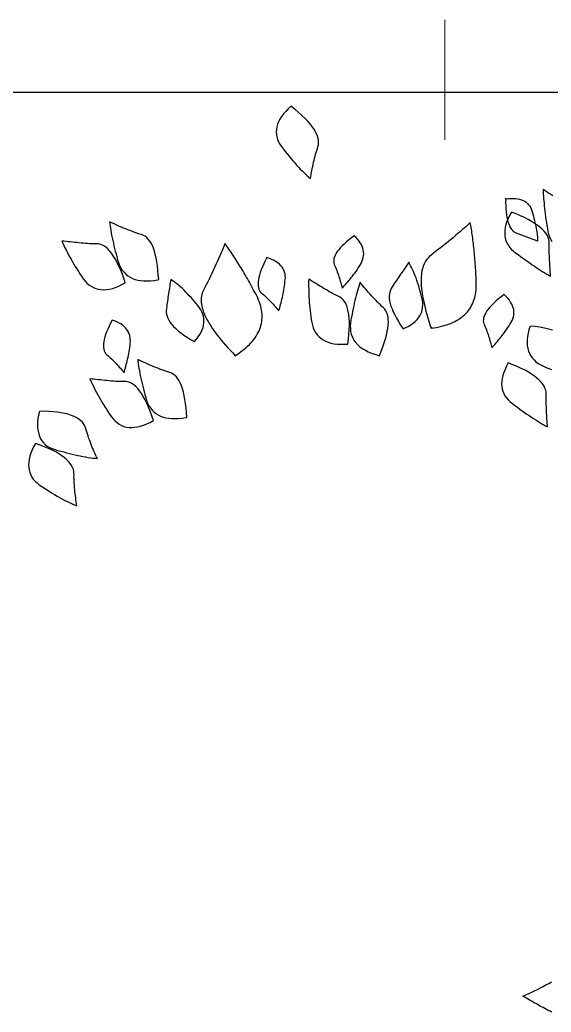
# Model space of a CAD drawing. Header units: metres. Extents: x -4.2 to 85, y -21.1 to 42.
# Drawn here: x 25.951 to 26.393, y 21.023 to 21.85 of the extents above; entities that cross this region are included whole.
import ezdxf

# ---------------------------------------------------------------- set-up
doc = ezdxf.new("R2010")
doc.units = ezdxf.units.M
doc.header["$MEASUREMENT"] = 0
doc.layers.add('Level 19-1', color=7, linetype='Continuous', lineweight=0)
doc.layers.add('XREF ÁREAS COMUNS LILAC$0$PAGINAÇÃO', color=125, linetype='Continuous')
doc.layers.add('XREF ÁREAS COMUNS LILAC$0$VEGET', color=8, linetype='Continuous')

# ---------------------------------------------------------------- blocks, each defined once
blk = doc.blocks.new('pilotis_as built')
at = {"layer": 'Level 19-1', "color": 7, "linetype": 'Continuous', "lineweight": 30}
blk.add_line((1.11572, -4.93559), (-5.95953, -4.93559), dxfattribs=at)
blk = doc.blocks.new('XREF ÁREAS COMUNS LILAC$0$ARV')
at = {"layer": 'XREF ÁREAS COMUNS LILAC$0$VEGET'}
for points in [[(-3.70645, 2.07127), (-3.70645, 2.07127), (-3.70645, 2.07127), (-3.70844, 2.0727), (-3.71035, 2.07397), (-3.71224, 2.07508), (-3.71411, 2.07599), (-3.71596, 2.0767), (-3.71779, 2.07724), (-3.71955, 2.07758), (-3.72129, 2.07776), (-3.72296, 2.07773), (-3.7246, 2.07754), (-3.72623, 2.07715), (-3.72773, 2.07659), (-3.72921, 2.07587), (-3.73068, 2.0749), (-3.73201, 2.0738), (-3.73333, 2.0725), (-3.73333, 2.0725), (-3.73473, 2.07102), (-3.73609, 2.06952), (-3.73739, 2.06802), (-3.73864, 2.06655), (-3.73989, 2.06504), (-3.74109, 2.06357), (-3.74227, 2.06215), (-3.74336, 2.06072), (-3.74445, 2.05928), (-3.74548, 2.05793), (-3.74641, 2.05652), (-3.74733, 2.05521), (-3.7482, 2.05389), (-3.74901, 2.05265), (-3.74971, 2.05141), (-3.75041, 2.05021), (-3.75041, 2.05021), (-3.7491, 2.05025), (-3.74778, 2.05029), (-3.74641, 2.05032), (-3.74505, 2.0503), (-3.74369, 2.05033), (-3.74234, 2.05026), (-3.74098, 2.05024), (-3.73963, 2.05017), (-3.73828, 2.05011), (-3.73693, 2.05004), (-3.73563, 2.04993), (-3.73429, 2.04981), (-3.733, 2.04966), (-3.73176, 2.04955), (-3.73053, 2.04936), (-3.72929, 2.04921), (-3.72929, 2.04921), (-3.72794, 2.04914), (-3.72662, 2.04923), (-3.72526, 2.04951), (-3.72386, 2.05004), (-3.72244, 2.05072), (-3.72104, 2.0516), (-3.7196, 2.05273), (-3.71818, 2.05401), (-3.71673, 2.05549), (-3.71525, 2.05712), (-3.71379, 2.059), (-3.71234, 2.06108), (-3.71087, 2.06331), (-3.70936, 2.06579), (-3.70792, 2.06843), (-3.70645, 2.07127)], [(-3.68616, 2.06581), (-3.68616, 2.06581), (-3.68616, 2.06581), (-3.68849, 2.06669), (-3.6907, 2.06736), (-3.69288, 2.06791), (-3.69494, 2.06825), (-3.69692, 2.06847), (-3.69879, 2.06847), (-3.70058, 2.0683), (-3.70224, 2.06802), (-3.70388, 2.06753), (-3.70535, 2.06686), (-3.70675, 2.06602), (-3.70802, 2.06502), (-3.70922, 2.06385), (-3.71029, 2.06251), (-3.71124, 2.061), (-3.71212, 2.05933), (-3.71212, 2.05933), (-3.71293, 2.05745), (-3.71368, 2.0556), (-3.71448, 2.05381), (-3.71522, 2.05202), (-3.71591, 2.05026), (-3.71665, 2.04852), (-3.71733, 2.04681), (-3.71795, 2.04515), (-3.71857, 2.04353), (-3.71913, 2.04191), (-3.71969, 2.04034), (-3.7202, 2.03875), (-3.72065, 2.03721), (-3.72104, 2.03571), (-3.72143, 2.03426), (-3.72177, 2.03281), (-3.72177, 2.03281), (-3.72054, 2.03321), (-3.71927, 2.03361), (-3.71805, 2.03397), (-3.71672, 2.03436), (-3.71546, 2.03471), (-3.71419, 2.03506), (-3.71288, 2.03535), (-3.71157, 2.03569), (-3.71026, 2.03598), (-3.70896, 2.03623), (-3.7076, 2.03651), (-3.7063, 2.03675), (-3.70495, 2.03699), (-3.70365, 2.03723), (-3.70231, 2.03742), (-3.70097, 2.0376), (-3.70097, 2.0376), (-3.69966, 2.0379), (-3.69837, 2.03839), (-3.6971, 2.03909), (-3.69595, 2.03997), (-3.69476, 2.04108), (-3.69369, 2.04237), (-3.69263, 2.04392), (-3.69166, 2.04557), (-3.69069, 2.04749), (-3.68985, 2.04957), (-3.68903, 2.05181), (-3.68833, 2.05426), (-3.68766, 2.05688), (-3.6871, 2.05966), (-3.68657, 2.06265), (-3.68616, 2.06581)], [(-3.61121, 1.9989), (-3.61121, 1.9989), (-3.60804, 1.99949), (-3.60501, 2.00011), (-3.60218, 2.00081), (-3.59953, 2.00159), (-3.59709, 2.00236), (-3.59483, 2.0032), (-3.59281, 2.00414), (-3.59094, 2.00509), (-3.58927, 2.00608), (-3.58779, 2.0071), (-3.58656, 2.00821), (-3.58552, 2.00931), (-3.58468, 2.01048), (-3.58408, 2.01169), (-3.58366, 2.01299), (-3.58351, 2.01428), (-3.58351, 2.01428), (-3.58329, 2.0156), (-3.58308, 2.01693), (-3.58285, 2.0183), (-3.58259, 2.01962), (-3.58232, 2.02099), (-3.58199, 2.02235), (-3.58167, 2.02371), (-3.58134, 2.02512), (-3.58102, 2.02648), (-3.58065, 2.02783), (-3.58033, 2.02919), (-3.57996, 2.03054), (-3.57964, 2.0319), (-3.57933, 2.03321), (-3.579, 2.03457), (-3.57869, 2.03588), (-3.57869, 2.03588), (-3.58017, 2.03547), (-3.58166, 2.035), (-3.5832, 2.0345), (-3.58475, 2.03399), (-3.58635, 2.03345), (-3.58795, 2.0329), (-3.58956, 2.0323), (-3.59123, 2.03166), (-3.5929, 2.03098), (-3.59457, 2.03029), (-3.59625, 2.0296), (-3.59794, 2.02882), (-3.59968, 2.02804), (-3.60137, 2.02726), (-3.60312, 2.02643), (-3.60482, 2.02555), (-3.60482, 2.02555), (-3.60649, 2.02461), (-3.60797, 2.02359), (-3.60926, 2.02244), (-3.61043, 2.02116), (-3.61145, 2.01981), (-3.61229, 2.01839), (-3.61295, 2.01683), (-3.61342, 2.01514), (-3.61375, 2.01343), (-3.6139, 2.01159), (-3.6139, 2.00967), (-3.61372, 2.00768), (-3.61335, 2.0056), (-3.6128, 2.00344), (-3.6121, 2.00121), (-3.61121, 1.9989)], [(-3.70239, 1.99336), (-3.70239, 1.99336), (-3.69922, 1.99395), (-3.6962, 1.99457), (-3.69336, 1.99527), (-3.69071, 1.99605), (-3.68827, 1.99682), (-3.68601, 1.99766), (-3.684, 1.99859), (-3.68213, 1.99955), (-3.68045, 2.00054), (-3.67898, 2.00156), (-3.67774, 2.00267), (-3.6767, 2.00377), (-3.67586, 2.00494), (-3.67526, 2.00615), (-3.67484, 2.00745), (-3.67469, 2.00873), (-3.67469, 2.00873), (-3.67447, 2.01006), (-3.67426, 2.01139), (-3.67403, 2.01276), (-3.67377, 2.01408), (-3.6735, 2.01545), (-3.67318, 2.01681), (-3.67285, 2.01817), (-3.67252, 2.01958), (-3.6722, 2.02094), (-3.67183, 2.02229), (-3.67151, 2.02365), (-3.67114, 2.025), (-3.67082, 2.02636), (-3.67051, 2.02767), (-3.67019, 2.02903), (-3.66987, 2.03034), (-3.66987, 2.03034), (-3.67135, 2.02993), (-3.67284, 2.02946), (-3.67438, 2.02896), (-3.67593, 2.02845), (-3.67753, 2.0279), (-3.67913, 2.02736), (-3.68074, 2.02676), (-3.68241, 2.02612), (-3.68408, 2.02544), (-3.68576, 2.02475), (-3.68743, 2.02406), (-3.68912, 2.02328), (-3.69086, 2.0225), (-3.69255, 2.02172), (-3.6943, 2.02089), (-3.69601, 2.02001), (-3.69601, 2.02001), (-3.69767, 2.01907), (-3.69915, 2.01804), (-3.70044, 2.01689), (-3.70161, 2.01562), (-3.70263, 2.01427), (-3.70347, 2.01285), (-3.70413, 2.01129), (-3.7046, 2.0096), (-3.70493, 2.00789), (-3.70508, 2.00605), (-3.70508, 2.00413), (-3.7049, 2.00213), (-3.70453, 2.00006), (-3.70398, 1.9979), (-3.70328, 1.99567), (-3.70239, 1.99336)], [(-3.63413, 2.01068), (-3.63413, 2.01068), (-3.63598, 2.01204), (-3.63774, 2.01328), (-3.63948, 2.01437), (-3.64114, 2.01535), (-3.64271, 2.01621), (-3.64426, 2.01696), (-3.64572, 2.01755), (-3.6471, 2.01808), (-3.64846, 2.0184), (-3.64973, 2.01866), (-3.65092, 2.01875), (-3.65203, 2.01878), (-3.65306, 2.01864), (-3.65402, 2.01834), (-3.65488, 2.01798), (-3.65567, 2.01745), (-3.65567, 2.01745), (-3.65644, 2.01677), (-3.65725, 2.01609), (-3.65807, 2.01542), (-3.65893, 2.01475), (-3.65975, 2.01408), (-3.66061, 2.01341), (-3.66147, 2.01279), (-3.66238, 2.01218), (-3.66323, 2.01157), (-3.66409, 2.01095), (-3.66494, 2.01038), (-3.66579, 2.00981), (-3.66663, 2.00929), (-3.66742, 2.00877), (-3.6682, 2.00829), (-3.66898, 2.00786), (-3.66898, 2.00786), (-3.66804, 2.00745), (-3.66705, 2.00699), (-3.66601, 2.00657), (-3.66498, 2.0061), (-3.66389, 2.00567), (-3.6628, 2.00519), (-3.66166, 2.00476), (-3.66053, 2.00432), (-3.65939, 2.00388), (-3.6582, 2.00344), (-3.65701, 2.00299), (-3.65576, 2.00259), (-3.65451, 2.00223), (-3.65321, 2.00187), (-3.65195, 2.00152), (-3.65064, 2.0012), (-3.65064, 2.0012), (-3.64937, 2.00095), (-3.64809, 2.00079), (-3.64683, 2.00079), (-3.64566, 2.00085), (-3.64446, 2.00106), (-3.64331, 2.00133), (-3.64223, 2.00176), (-3.64114, 2.00229), (-3.64013, 2.00293), (-3.6391, 2.00367), (-3.63815, 2.00452), (-3.63728, 2.00554), (-3.63639, 2.00666), (-3.63559, 2.00789), (-3.63482, 2.00923), (-3.63413, 2.01068)], [(-3.61222, 1.97713), (-3.61222, 1.97713), (-3.60908, 1.97692), (-3.60608, 1.97674), (-3.60327, 1.97668), (-3.60059, 1.9767), (-3.5981, 1.9768), (-3.59575, 1.97703), (-3.59358, 1.97733), (-3.59156, 1.97766), (-3.58977, 1.97812), (-3.58806, 1.97871), (-3.58659, 1.97937), (-3.58526, 1.98012), (-3.58412, 1.98094), (-3.58316, 1.98189), (-3.58238, 1.98293), (-3.58175, 1.98404), (-3.58175, 1.98404), (-3.58121, 1.98521), (-3.58061, 1.98642), (-3.58001, 1.98764), (-3.57936, 1.98884), (-3.57871, 1.99005), (-3.57805, 1.9913), (-3.57735, 1.9925), (-3.57665, 1.99375), (-3.57589, 1.99499), (-3.57519, 1.99619), (-3.57444, 1.99742), (-3.57364, 1.99861), (-3.57288, 1.99985), (-3.57209, 2.00103), (-3.57134, 2.00222), (-3.57054, 2.0034), (-3.57054, 2.0034), (-3.57189, 2.00347), (-3.5733, 2.00349), (-3.57477, 2.00348), (-3.57629, 2.00342), (-3.57786, 2.00337), (-3.57948, 2.00334), (-3.58117, 2.0032), (-3.58284, 2.00312), (-3.58458, 2.00295), (-3.58638, 2.00279), (-3.58817, 2.00263), (-3.59002, 2.00242), (-3.59186, 2.00222), (-3.59377, 2.00197), (-3.59568, 2.00172), (-3.59764, 2.00144), (-3.59764, 2.00144), (-3.59953, 2.00099), (-3.60129, 2.00037), (-3.60287, 1.99966), (-3.60438, 1.99875), (-3.60575, 1.99776), (-3.607, 1.9966), (-3.60806, 1.99531), (-3.60905, 1.99391), (-3.60991, 1.99233), (-3.61064, 1.99064), (-3.61118, 1.98881), (-3.61165, 1.98687), (-3.61199, 1.98475), (-3.6122, 1.98257), (-3.61228, 1.98021), (-3.61222, 1.97773), (-3.61222, 1.97713)], [(-3.7034, 1.97158), (-3.7034, 1.97158), (-3.70026, 1.97138), (-3.69726, 1.97119), (-3.69445, 1.97114), (-3.69177, 1.97116), (-3.68928, 1.97126), (-3.68693, 1.97148), (-3.68476, 1.97179), (-3.68274, 1.97212), (-3.68095, 1.97258), (-3.67924, 1.97316), (-3.67777, 1.97383), (-3.67644, 1.97458), (-3.6753, 1.9754), (-3.67434, 1.97635), (-3.67357, 1.97739), (-3.67293, 1.97849), (-3.67293, 1.97849), (-3.67239, 1.97967), (-3.67179, 1.98088), (-3.67119, 1.98209), (-3.67054, 1.9833), (-3.66989, 1.98451), (-3.66923, 1.98576), (-3.66853, 1.98696), (-3.66783, 1.98821), (-3.66707, 1.98945), (-3.66637, 1.99064), (-3.66562, 1.99188), (-3.66482, 1.99306), (-3.66407, 1.9943), (-3.66327, 1.99549), (-3.66252, 1.99668), (-3.66172, 1.99786), (-3.66172, 1.99786), (-3.66308, 1.99793), (-3.66448, 1.99795), (-3.66595, 1.99794), (-3.66747, 1.99788), (-3.66904, 1.99783), (-3.67066, 1.99779), (-3.67235, 1.99766), (-3.67402, 1.99758), (-3.67577, 1.99741), (-3.67756, 1.99725), (-3.67935, 1.99708), (-3.6812, 1.99688), (-3.68305, 1.99667), (-3.68495, 1.99643), (-3.68686, 1.99618), (-3.68882, 1.9959), (-3.68882, 1.9959), (-3.69071, 1.99545), (-3.69247, 1.99482), (-3.69405, 1.99412), (-3.69556, 1.99321), (-3.69693, 1.99222), (-3.69818, 1.99106), (-3.69924, 1.98977), (-3.70023, 1.98837), (-3.70109, 1.98679), (-3.70182, 1.98509), (-3.70237, 1.98327), (-3.70283, 1.98132), (-3.70317, 1.97921), (-3.70338, 1.97703), (-3.70346, 1.97467), (-3.7034, 1.97219), (-3.7034, 1.97158)], [(-3.65536, 1.95983), (-3.65536, 1.95983), (-3.65536, 1.95983), (-3.65399, 1.9583), (-3.65261, 1.95686), (-3.65124, 1.95568), (-3.64985, 1.9546), (-3.64843, 1.95371), (-3.64704, 1.95298), (-3.64562, 1.9524), (-3.64418, 1.95196), (-3.64275, 1.95173), (-3.64131, 1.9516), (-3.63989, 1.95167), (-3.63839, 1.95188), (-3.63692, 1.95225), (-3.63547, 1.95277), (-3.634, 1.95344), (-3.63251, 1.95426), (-3.63251, 1.95426), (-3.63105, 1.95518), (-3.62959, 1.95605), (-3.62813, 1.95698), (-3.62671, 1.95796), (-3.62535, 1.9589), (-3.62399, 1.95984), (-3.62272, 1.96079), (-3.62141, 1.96174), (-3.6202, 1.9627), (-3.61903, 1.96367), (-3.61791, 1.96465), (-3.6168, 1.96558), (-3.61579, 1.96657), (-3.61488, 1.96749), (-3.61397, 1.96845), (-3.61316, 1.96938), (-3.61316, 1.96938), (-3.61422, 1.9697), (-3.61533, 1.96998), (-3.61644, 1.97031), (-3.61755, 1.97064), (-3.6187, 1.97098), (-3.6198, 1.97136), (-3.62096, 1.9717), (-3.62211, 1.97204), (-3.62326, 1.97243), (-3.62446, 1.97277), (-3.62562, 1.97311), (-3.62682, 1.97346), (-3.62798, 1.9738), (-3.62919, 1.97409), (-3.63035, 1.97443), (-3.63156, 1.97473), (-3.63156, 1.97473), (-3.63276, 1.97508), (-3.634, 1.97523), (-3.63526, 1.97523), (-3.63659, 1.97509), (-3.63796, 1.97476), (-3.63935, 1.97428), (-3.64077, 1.9736), (-3.64226, 1.97278), (-3.64374, 1.97176), (-3.6453, 1.97055), (-3.64688, 1.96919), (-3.64848, 1.96769), (-3.65017, 1.966), (-3.65184, 1.9641), (-3.65358, 1.96206), (-3.65536, 1.95983)], [(-3.6675, 1.93472), (-3.66814, 1.93477), (-3.66814, 1.93477), (-3.66735, 1.93313), (-3.66659, 1.93159), (-3.66572, 1.93009), (-3.6649, 1.92865), (-3.66406, 1.9273), (-3.66316, 1.92599), (-3.66226, 1.92474), (-3.66133, 1.92358), (-3.6604, 1.92247), (-3.65941, 1.92145), (-3.65841, 1.92048), (-3.6574, 1.91956), (-3.65637, 1.91874), (-3.65534, 1.91797), (-3.65429, 1.91724), (-3.65319, 1.91661), (-3.65207, 1.91603), (-3.65094, 1.91554), (-3.6498, 1.9151), (-3.6486, 1.91471), (-3.64745, 1.91437), (-3.64623, 1.91412), (-3.64499, 1.91397), (-3.64375, 1.91382), (-3.64245, 1.91376), (-3.64119, 1.91376), (-3.63987, 1.91385), (-3.63854, 1.91393), (-3.63719, 1.91417), (-3.63584, 1.9144), (-3.63448, 1.91474), (-3.63305, 1.91511), (-3.63305, 1.91511), (-3.63167, 1.91559), (-3.63028, 1.91607), (-3.62889, 1.91656), (-3.62755, 1.91704), (-3.62616, 1.91752), (-3.62482, 1.91801), (-3.62352, 1.91856), (-3.62218, 1.91905), (-3.62089, 1.91954), (-3.6196, 1.92004), (-3.61831, 1.92054), (-3.61706, 1.92109), (-3.61582, 1.9216), (-3.61457, 1.9221), (-3.61333, 1.92261), (-3.61214, 1.92312), (-3.61095, 1.92363), (-3.6098, 1.92415), (-3.60861, 1.92466), (-3.60747, 1.92519), (-3.60637, 1.92571), (-3.60523, 1.92623), (-3.60414, 1.92671), (-3.6031, 1.92725), (-3.602, 1.92778), (-3.60097, 1.92827), (-3.59993, 1.92875), (-3.59893, 1.9293), (-3.59795, 1.92979), (-3.59696, 1.93029), (-3.59602, 1.93079), (-3.59508, 1.9313), (-3.59508, 1.9313), (-3.59693, 1.93235), (-3.59877, 1.93341), (-3.60061, 1.93451), (-3.60245, 1.93562), (-3.60424, 1.93671), (-3.60603, 1.93781), (-3.60781, 1.93896), (-3.60959, 1.9401), (-3.61132, 1.94124), (-3.61305, 1.94238), (-3.61478, 1.94352), (-3.61646, 1.9447), (-3.61814, 1.94583), (-3.61982, 1.94701), (-3.6215, 1.94814), (-3.62312, 1.94931), (-3.62312, 1.94931), (-3.62394, 1.94984), (-3.62482, 1.95034), (-3.62572, 1.95074), (-3.62667, 1.95109), (-3.62767, 1.95141), (-3.62865, 1.95161), (-3.62974, 1.95174), (-3.63083, 1.95187), (-3.63193, 1.95189), (-3.6331, 1.95183), (-3.63433, 1.95173), (-3.63556, 1.95158), (-3.63686, 1.95133), (-3.63817, 1.95104), (-3.6395, 1.95065), (-3.64088, 1.95022), (-3.64232, 1.94975), (-3.64377, 1.94917), (-3.64528, 1.94856), (-3.6468, 1.9479), (-3.64839, 1.94715), (-3.65003, 1.94636), (-3.65163, 1.94546), (-3.65335, 1.94453), (-3.65507, 1.94354), (-3.65681, 1.94246), (-3.65861, 1.94134), (-3.66047, 1.94013), (-3.66233, 1.93892), (-3.66421, 1.93756), (-3.66614, 1.93621), (-3.66814, 1.93477), (-3.6675, 1.93472)], [(-3.60788, 1.90553), (-3.60788, 1.90553), (-3.60983, 1.90691), (-3.6117, 1.90812), (-3.61348, 1.90927), (-3.61523, 1.91026), (-3.61686, 1.91113), (-3.61846, 1.91184), (-3.61997, 1.91249), (-3.6214, 1.91297), (-3.62276, 1.91329), (-3.62403, 1.91355), (-3.62522, 1.91369), (-3.62638, 1.91368), (-3.62741, 1.91354), (-3.62837, 1.91324), (-3.62923, 1.91288), (-3.63002, 1.91235), (-3.63002, 1.91235), (-3.63079, 1.91167), (-3.6316, 1.91099), (-3.63242, 1.91032), (-3.63324, 1.90965), (-3.6341, 1.90898), (-3.63496, 1.90831), (-3.63582, 1.90769), (-3.63668, 1.90708), (-3.63753, 1.90646), (-3.63844, 1.90585), (-3.63929, 1.90528), (-3.64014, 1.90471), (-3.64098, 1.90419), (-3.64177, 1.90367), (-3.64255, 1.90319), (-3.64333, 1.90276), (-3.64333, 1.90276), (-3.64239, 1.90235), (-3.6414, 1.90189), (-3.64036, 1.90147), (-3.63933, 1.901), (-3.63824, 1.90052), (-3.63715, 1.90009), (-3.63601, 1.89966), (-3.63488, 1.89917), (-3.63374, 1.89873), (-3.63255, 1.89834), (-3.63136, 1.89789), (-3.63011, 1.89749), (-3.62886, 1.89714), (-3.62756, 1.89677), (-3.6263, 1.89642), (-3.62499, 1.89611), (-3.62499, 1.89611), (-3.62369, 1.89574), (-3.62242, 1.89549), (-3.62118, 1.89539), (-3.61996, 1.89539), (-3.61879, 1.8955), (-3.61763, 1.89577), (-3.61651, 1.89614), (-3.61542, 1.89667), (-3.61436, 1.89731), (-3.61332, 1.8981), (-3.61232, 1.89899), (-3.61139, 1.90005), (-3.61045, 1.90121), (-3.60953, 1.90252), (-3.60869, 1.90395), (-3.60788, 1.90553)], [(-3.6709, 1.86134), (-3.6709, 1.86134), (-3.66778, 1.86051), (-3.66478, 1.85976), (-3.66192, 1.85916), (-3.6592, 1.85872), (-3.65666, 1.85836), (-3.65427, 1.85814), (-3.65204, 1.85811), (-3.64994, 1.85817), (-3.64801, 1.85834), (-3.64623, 1.85862), (-3.64464, 1.85909), (-3.64323, 1.85963), (-3.64196, 1.86032), (-3.6409, 1.86115), (-3.63996, 1.86214), (-3.63927, 1.86323), (-3.63927, 1.86323), (-3.6385, 1.86434), (-3.63773, 1.86544), (-3.63694, 1.86659), (-3.63613, 1.86766), (-3.63529, 1.86878), (-3.63441, 1.86986), (-3.63354, 1.87095), (-3.63263, 1.87208), (-3.63175, 1.87317), (-3.63083, 1.87423), (-3.62996, 1.87531), (-3.62904, 1.87637), (-3.62816, 1.87746), (-3.62731, 1.87851), (-3.62643, 1.87959), (-3.62559, 1.88064), (-3.62559, 1.88064), (-3.6271, 1.88091), (-3.62864, 1.88113), (-3.63025, 1.88134), (-3.63186, 1.88155), (-3.63354, 1.88175), (-3.63523, 1.88195), (-3.63693, 1.88211), (-3.63871, 1.88225), (-3.64052, 1.88236), (-3.64233, 1.88246), (-3.64413, 1.88257), (-3.646, 1.88259), (-3.6479, 1.88264), (-3.64977, 1.88266), (-3.6517, 1.88267), (-3.65362, 1.88261), (-3.65362, 1.88261), (-3.65553, 1.88249), (-3.6573, 1.8822), (-3.65897, 1.88172), (-3.66057, 1.88108), (-3.66207, 1.88031), (-3.66345, 1.87938), (-3.66471, 1.87826), (-3.66587, 1.87694), (-3.6669, 1.87554), (-3.66783, 1.87395), (-3.66867, 1.87222), (-3.66937, 1.87034), (-3.66993, 1.86831), (-3.67036, 1.86612), (-3.6707, 1.86381), (-3.6709, 1.86134)], [(-3.51268, 1.87642), (-3.51268, 1.87642), (-3.51268, 1.87642), (-3.51412, 1.87841), (-3.51553, 1.88021), (-3.51697, 1.88187), (-3.51846, 1.88332), (-3.51999, 1.88457), (-3.52155, 1.88567), (-3.52312, 1.88654), (-3.52471, 1.88726), (-3.5263, 1.88776), (-3.52792, 1.8881), (-3.52959, 1.88824), (-3.53119, 1.88819), (-3.53282, 1.88797), (-3.53452, 1.88751), (-3.53614, 1.8869), (-3.5378, 1.88608), (-3.5378, 1.88608), (-3.5396, 1.88511), (-3.54135, 1.88412), (-3.54306, 1.88311), (-3.54471, 1.88211), (-3.54637, 1.88107), (-3.54797, 1.88006), (-3.54955, 1.87908), (-3.55104, 1.87807), (-3.55253, 1.87705), (-3.55393, 1.87609), (-3.55526, 1.87505), (-3.55655, 1.87409), (-3.55779, 1.87311), (-3.55894, 1.8722), (-3.56, 1.87124), (-3.56105, 1.87032), (-3.56105, 1.87032), (-3.55978, 1.86994), (-3.55852, 1.86957), (-3.55722, 1.86916), (-3.55593, 1.86872), (-3.55463, 1.86831), (-3.55337, 1.86782), (-3.55208, 1.86738), (-3.55082, 1.86688), (-3.54956, 1.86639), (-3.5483, 1.8659), (-3.54711, 1.86539), (-3.54587, 1.86486), (-3.5447, 1.8643), (-3.54355, 1.86381), (-3.54245, 1.86323), (-3.54133, 1.8627), (-3.54133, 1.8627), (-3.54007, 1.86221), (-3.53878, 1.86187), (-3.5374, 1.86172), (-3.53591, 1.86178), (-3.53435, 1.86197), (-3.53274, 1.86236), (-3.53101, 1.86298), (-3.52926, 1.86375), (-3.52742, 1.86469), (-3.52551, 1.86577), (-3.52352, 1.86709), (-3.52149, 1.86861), (-3.51939, 1.87027), (-3.51717, 1.87214), (-3.51497, 1.87419), (-3.51268, 1.87642)], [(-3.68122, 1.84214), (-3.68122, 1.84214), (-3.67847, 1.8406), (-3.67585, 1.83914), (-3.67333, 1.83787), (-3.67091, 1.83674), (-3.66863, 1.83575), (-3.6664, 1.83493), (-3.66432, 1.83427), (-3.66236, 1.8337), (-3.66054, 1.83334), (-3.65875, 1.83313), (-3.65713, 1.8331), (-3.65561, 1.83319), (-3.65423, 1.83344), (-3.65295, 1.83388), (-3.6518, 1.83448), (-3.65075, 1.83521), (-3.65075, 1.83521), (-3.64976, 1.83603), (-3.64869, 1.83687), (-3.64763, 1.8377), (-3.64652, 1.83851), (-3.64541, 1.83931), (-3.64428, 1.84016), (-3.64313, 1.84094), (-3.64195, 1.84176), (-3.64074, 1.84255), (-3.63959, 1.84333), (-3.63837, 1.84412), (-3.63714, 1.84484), (-3.63593, 1.84563), (-3.6347, 1.84635), (-3.63351, 1.8471), (-3.63228, 1.84782), (-3.63228, 1.84782), (-3.63347, 1.84847), (-3.63473, 1.8491), (-3.63605, 1.84972), (-3.63745, 1.85033), (-3.63889, 1.85096), (-3.64036, 1.85163), (-3.64194, 1.85224), (-3.64349, 1.85289), (-3.64513, 1.85349), (-3.64682, 1.85412), (-3.64851, 1.85474), (-3.65026, 1.85536), (-3.65202, 1.85597), (-3.65384, 1.85657), (-3.65567, 1.85718), (-3.65756, 1.85777), (-3.65756, 1.85777), (-3.65946, 1.85818), (-3.66132, 1.85838), (-3.66304, 1.85843), (-3.6648, 1.85825), (-3.66646, 1.85796), (-3.66809, 1.85745), (-3.66961, 1.85675), (-3.6711, 1.85591), (-3.67256, 1.85486), (-3.67395, 1.85364), (-3.67523, 1.85223), (-3.67649, 1.85068), (-3.67772, 1.84892), (-3.67884, 1.84704), (-3.67993, 1.84495), (-3.68096, 1.84269), (-3.68122, 1.84214)], [(-3.60185, 1.84746), (-3.60185, 1.84746), (-3.60293, 1.84948), (-3.60398, 1.85137), (-3.60508, 1.8531), (-3.60616, 1.8547), (-3.6072, 1.85616), (-3.60827, 1.8575), (-3.60934, 1.85867), (-3.61035, 1.85974), (-3.61144, 1.86062), (-3.61247, 1.8614), (-3.61351, 1.862), (-3.61449, 1.8625), (-3.61548, 1.86282), (-3.61647, 1.86297), (-3.61741, 1.86301), (-3.61835, 1.86288), (-3.61835, 1.86288), (-3.61934, 1.86259), (-3.62037, 1.86234), (-3.62139, 1.86208), (-3.62246, 1.86185), (-3.62349, 1.8616), (-3.62456, 1.86137), (-3.62559, 1.86118), (-3.62668, 1.86103), (-3.62771, 1.86084), (-3.62875, 1.86065), (-3.62976, 1.86051), (-3.63078, 1.86036), (-3.63176, 1.86026), (-3.6327, 1.86012), (-3.63361, 1.86003), (-3.6345, 1.85998), (-3.6345, 1.85998), (-3.63382, 1.85921), (-3.63313, 1.85836), (-3.63238, 1.85753), (-3.63165, 1.85666), (-3.63085, 1.85581), (-3.63008, 1.85491), (-3.62924, 1.85402), (-3.6284, 1.85313), (-3.62757, 1.85225), (-3.62669, 1.85133), (-3.62581, 1.85042), (-3.62486, 1.84952), (-3.62388, 1.84865), (-3.62286, 1.84776), (-3.62188, 1.8469), (-3.62084, 1.84605), (-3.62084, 1.84605), (-3.6198, 1.84527), (-3.61871, 1.84458), (-3.61758, 1.84403), (-3.6165, 1.84358), (-3.61533, 1.84325), (-3.61417, 1.84299), (-3.61302, 1.84292), (-3.6118, 1.84292), (-3.61061, 1.84306), (-3.60936, 1.84329), (-3.60814, 1.84365), (-3.60691, 1.84419), (-3.60563, 1.84482), (-3.60437, 1.84558), (-3.6031, 1.84645), (-3.60185, 1.84746)], [(-3.66599, 1.82446), (-3.66599, 1.82446), (-3.66599, 1.82446), (-3.66542, 1.82249), (-3.66479, 1.8206), (-3.66407, 1.81894), (-3.66328, 1.81736), (-3.66239, 1.81595), (-3.66144, 1.81469), (-3.66042, 1.81355), (-3.65931, 1.81254), (-3.65812, 1.81171), (-3.65688, 1.81097), (-3.65556, 1.81042), (-3.65412, 1.80996), (-3.65264, 1.80966), (-3.65111, 1.8095), (-3.64949, 1.80947), (-3.64779, 1.80956), (-3.64779, 1.80956), (-3.64608, 1.80976), (-3.64439, 1.80992), (-3.64267, 1.81012), (-3.64097, 1.81039), (-3.63933, 1.81065), (-3.6377, 1.81091), (-3.63615, 1.81122), (-3.63455, 1.81151), (-3.63304, 1.81185), (-3.63157, 1.81223), (-3.63014, 1.81263), (-3.62874, 1.81298), (-3.62739, 1.81344), (-3.62618, 1.81387), (-3.62494, 1.81435), (-3.62381, 1.81483), (-3.62381, 1.81483), (-3.62463, 1.81558), (-3.62551, 1.81632), (-3.62636, 1.81709), (-3.62722, 1.81787), (-3.62812, 1.81868), (-3.62894, 1.81949), (-3.62984, 1.8203), (-3.63073, 1.8211), (-3.6316, 1.82195), (-3.63254, 1.82278), (-3.63343, 1.82359), (-3.63437, 1.82442), (-3.63526, 1.82522), (-3.63623, 1.82602), (-3.63712, 1.82682), (-3.63809, 1.82761), (-3.63809, 1.82761), (-3.63903, 1.82845), (-3.64008, 1.82911), (-3.64121, 1.82966), (-3.64247, 1.83011), (-3.64385, 1.8304), (-3.64531, 1.83057), (-3.64688, 1.83057), (-3.64858, 1.83048), (-3.65036, 1.8302), (-3.65228, 1.82978), (-3.6543, 1.82924), (-3.65639, 1.82858), (-3.65865, 1.82778), (-3.66097, 1.82679), (-3.66342, 1.82571), (-3.66599, 1.82446)], [(-4.11922, 1.79083), (-4.11849, 1.79193), (-4.11776, 1.79302), (-4.11699, 1.79405), (-4.11627, 1.7951), (-4.1155, 1.79613), (-4.11478, 1.79713), (-4.11401, 1.79816), (-4.11331, 1.79911), (-4.11254, 1.8001), (-4.11184, 1.80104), (-4.11113, 1.80199), (-4.11038, 1.80288), (-4.10968, 1.80382), (-4.10899, 1.80467), (-4.10829, 1.80556), (-4.1076, 1.80641), (-4.10691, 1.80726), (-4.10622, 1.80806), (-4.10622, 1.80806), (-4.10569, 1.80605), (-4.10511, 1.804), (-4.10453, 1.80199), (-4.10388, 1.80002), (-4.10324, 1.79805), (-4.10255, 1.79607), (-4.10185, 1.79415), (-4.10115, 1.79222), (-4.1004, 1.79028), (-4.09965, 1.7884)], [(-3.66764, 1.80605), (-3.6682, 1.80638), (-3.6682, 1.80638), (-3.66819, 1.80456), (-3.66817, 1.80285), (-3.66804, 1.80112), (-3.66792, 1.79946), (-3.66775, 1.79788), (-3.6675, 1.79631), (-3.66723, 1.79479), (-3.6669, 1.79335), (-3.66654, 1.79195), (-3.66608, 1.7906), (-3.66559, 1.78929), (-3.66508, 1.78802), (-3.66451, 1.78684), (-3.66391, 1.78569), (-3.66328, 1.78459), (-3.66256, 1.78354), (-3.66181, 1.78253), (-3.661, 1.7816), (-3.66016, 1.78072), (-3.65925, 1.77984), (-3.65835, 1.77904), (-3.65736, 1.77829), (-3.65631, 1.77762), (-3.65526, 1.77695), (-3.65411, 1.77633), (-3.65298, 1.77579), (-3.65174, 1.77529), (-3.65051, 1.7748), (-3.64919, 1.77443), (-3.64787, 1.77406), (-3.6465, 1.77377), (-3.64505, 1.77349), (-3.64505, 1.77349), (-3.64359, 1.77332), (-3.64213, 1.77316), (-3.64067, 1.77299), (-3.63925, 1.77285), (-3.63779, 1.77268), (-3.63637, 1.77255), (-3.63497, 1.77248), (-3.63355, 1.77234), (-3.63217, 1.77223), (-3.63079, 1.77212), (-3.62941, 1.77201), (-3.62804, 1.77197), (-3.62671, 1.77189), (-3.62537, 1.7718), (-3.62403, 1.77172), (-3.62273, 1.77167), (-3.62144, 1.77162), (-3.62018, 1.77159), (-3.61888, 1.77154), (-3.61763, 1.77151), (-3.61641, 1.77152), (-3.61516, 1.77149), (-3.61397, 1.77146), (-3.61279, 1.77149), (-3.61158, 1.77149), (-3.61043, 1.77148), (-3.60929, 1.77147), (-3.60815, 1.77154), (-3.60705, 1.77155), (-3.60594, 1.77157), (-3.60488, 1.77162), (-3.60381, 1.77167), (-3.60381, 1.77167), (-3.60502, 1.77342), (-3.60623, 1.77517), (-3.60741, 1.77696), (-3.60859, 1.77875), (-3.60973, 1.78051), (-3.61087, 1.78228), (-3.61198, 1.78408), (-3.61309, 1.78588), (-3.61416, 1.78766), (-3.61523, 1.78943), (-3.6163, 1.79121), (-3.6173, 1.79299), (-3.61833, 1.79474), (-3.61933, 1.79653), (-3.62036, 1.79827), (-3.62132, 1.80003), (-3.62132, 1.80003), (-3.62183, 1.80087), (-3.62241, 1.8017), (-3.62304, 1.80244), (-3.62374, 1.80317), (-3.62452, 1.80389), (-3.62531, 1.8045), (-3.62623, 1.80509), (-3.62716, 1.80567), (-3.62814, 1.80617), (-3.62923, 1.80662), (-3.63038, 1.80706), (-3.63156, 1.80746), (-3.63284, 1.8078), (-3.63414, 1.8081), (-3.6355, 1.80832), (-3.63694, 1.80853), (-3.63844, 1.80872), (-3.64, 1.80884), (-3.64162, 1.80894), (-3.64328, 1.809), (-3.64503, 1.80901), (-3.64686, 1.809), (-3.64869, 1.80888), (-3.65064, 1.80878), (-3.65262, 1.80864), (-3.65465, 1.80842), (-3.65676, 1.80819), (-3.65896, 1.8079), (-3.66116, 1.80761), (-3.66345, 1.8072), (-3.66577, 1.80682), (-3.6682, 1.80638), (-3.66764, 1.80605)], [(-3.65316, 1.75636), (-3.65316, 1.75636), (-3.65432, 1.75844), (-3.65549, 1.76034), (-3.6566, 1.76215), (-3.65775, 1.7638), (-3.65884, 1.76528), (-3.65997, 1.76662), (-3.66105, 1.76785), (-3.66214, 1.76891), (-3.66323, 1.76979), (-3.66426, 1.77057), (-3.66527, 1.77121), (-3.66632, 1.7717), (-3.66731, 1.77202), (-3.6683, 1.77217), (-3.66924, 1.77221), (-3.67018, 1.77208), (-3.67018, 1.77208), (-3.67117, 1.7718), (-3.6722, 1.77154), (-3.67322, 1.77128), (-3.67425, 1.77103), (-3.67532, 1.7708), (-3.67638, 1.77057), (-3.67742, 1.77039), (-3.67846, 1.7702), (-3.6795, 1.77001), (-3.68058, 1.76985), (-3.68159, 1.76971), (-3.6826, 1.76956), (-3.68359, 1.76946), (-3.68453, 1.76932), (-3.68544, 1.76923), (-3.68633, 1.76918), (-3.68633, 1.76918), (-3.68565, 1.76841), (-3.68496, 1.76756), (-3.68421, 1.76673), (-3.68348, 1.76586), (-3.68271, 1.76497), (-3.68191, 1.76411), (-3.68107, 1.76322), (-3.68026, 1.76229), (-3.67942, 1.76141), (-3.67852, 1.76053), (-3.67764, 1.75962), (-3.67669, 1.75872), (-3.67571, 1.75785), (-3.67469, 1.75696), (-3.67371, 1.7561), (-3.67267, 1.75525), (-3.67267, 1.75525), (-3.67165, 1.75436), (-3.67061, 1.75358), (-3.66954, 1.75296), (-3.66844, 1.75244), (-3.66733, 1.75203), (-3.66618, 1.75177), (-3.66501, 1.75162), (-3.66379, 1.75163), (-3.66256, 1.75174), (-3.66128, 1.75201), (-3.65999, 1.75238), (-3.6587, 1.75294), (-3.65734, 1.75357), (-3.65595, 1.75436), (-3.65458, 1.75529), (-3.65316, 1.75636)], [(-3.69761, 1.75994), (-3.69761, 1.75994), (-3.69761, 1.75994), (-3.69954, 1.76137), (-3.70146, 1.76263), (-3.7033, 1.76369), (-3.70512, 1.76459), (-3.70693, 1.76529), (-3.70866, 1.76577), (-3.71042, 1.76611), (-3.71206, 1.76627), (-3.71373, 1.76624), (-3.71533, 1.76604), (-3.7169, 1.76564), (-3.71841, 1.76508), (-3.71989, 1.76431), (-3.72135, 1.76339), (-3.72274, 1.7623), (-3.72406, 1.761), (-3.72406, 1.761), (-3.72551, 1.75953), (-3.7269, 1.75809), (-3.72829, 1.7567), (-3.72962, 1.7553), (-3.7309, 1.75394), (-3.73213, 1.75258), (-3.73336, 1.75127), (-3.73452, 1.74999), (-3.73568, 1.74872), (-3.73674, 1.74748), (-3.73779, 1.74629), (-3.73879, 1.74509), (-3.73974, 1.74393), (-3.74063, 1.74276), (-3.74152, 1.74165), (-3.7423, 1.74056), (-3.7423, 1.74056), (-3.74111, 1.74047), (-3.73985, 1.74042), (-3.73856, 1.74031), (-3.73732, 1.74021), (-3.73597, 1.74009), (-3.73468, 1.73998), (-3.73334, 1.73987), (-3.73199, 1.73975), (-3.7306, 1.73962), (-3.72927, 1.73946), (-3.72793, 1.73934), (-3.72654, 1.73917), (-3.72521, 1.739), (-3.72388, 1.73879), (-3.72255, 1.73862), (-3.72122, 1.73841), (-3.72122, 1.73841), (-3.71988, 1.73829), (-3.71855, 1.73838), (-3.71714, 1.73865), (-3.71576, 1.73908), (-3.71434, 1.73976), (-3.71289, 1.74064), (-3.71141, 1.74166), (-3.70995, 1.74293), (-3.70845, 1.74435), (-3.70692, 1.74602), (-3.70537, 1.74784), (-3.70383, 1.74986), (-3.70231, 1.75208), (-3.70076, 1.7545), (-3.69917, 1.75712), (-3.69761, 1.75994)], [(-3.60084, 1.74425), (-3.60084, 1.74425), (-3.60084, 1.74425), (-3.60278, 1.74568), (-3.60469, 1.74695), (-3.60654, 1.748), (-3.60836, 1.7489), (-3.61016, 1.7496), (-3.6119, 1.75008), (-3.61366, 1.75042), (-3.6153, 1.75058), (-3.61696, 1.75055), (-3.61856, 1.75035), (-3.62014, 1.74995), (-3.62164, 1.74939), (-3.62313, 1.74862), (-3.62459, 1.7477), (-3.62597, 1.74661), (-3.62729, 1.74532), (-3.62729, 1.74532), (-3.62874, 1.74384), (-3.63014, 1.7424), (-3.63152, 1.74101), (-3.63286, 1.73961), (-3.63414, 1.73826), (-3.63537, 1.73689), (-3.63659, 1.73558), (-3.63775, 1.7343), (-3.63892, 1.73303), (-3.63998, 1.73179), (-3.64103, 1.7306), (-3.64203, 1.7294), (-3.64297, 1.72824), (-3.64387, 1.72707), (-3.64475, 1.72596), (-3.64553, 1.72487), (-3.64553, 1.72487), (-3.64434, 1.72478), (-3.64309, 1.72473), (-3.64179, 1.72462), (-3.64055, 1.72452), (-3.63921, 1.7244), (-3.63791, 1.72429), (-3.63657, 1.72418), (-3.63523, 1.72406), (-3.63384, 1.72394), (-3.6325, 1.72377), (-3.63116, 1.72365), (-3.62977, 1.72348), (-3.62844, 1.72331), (-3.62711, 1.7231), (-3.62578, 1.72293), (-3.62445, 1.72272), (-3.62445, 1.72272), (-3.62311, 1.7226), (-3.62178, 1.72269), (-3.62038, 1.72296), (-3.619, 1.7234), (-3.61758, 1.72407), (-3.61612, 1.72495), (-3.61465, 1.72597), (-3.61318, 1.72724), (-3.61169, 1.72867), (-3.61016, 1.73033), (-3.6086, 1.73215), (-3.60706, 1.73417), (-3.60554, 1.73639), (-3.60399, 1.73881), (-3.60241, 1.74143), (-3.60084, 1.74425)], [(-3.59142, 1.74694), (-3.59187, 1.74651), (-3.59187, 1.74651), (-3.5919, 1.74484), (-3.592, 1.74326), (-3.59216, 1.74177), (-3.59243, 1.74039), (-3.59279, 1.73906), (-3.59321, 1.73783), (-3.59375, 1.7367), (-3.59434, 1.73566), (-3.59507, 1.7347), (-3.59585, 1.73387), (-3.59675, 1.7331), (-3.5977, 1.73248), (-3.59873, 1.73189), (-3.59988, 1.73143), (-3.60111, 1.73111), (-3.60243, 1.73085), (-3.60243, 1.73085), (-3.60392, 1.73068), (-3.60542, 1.7305), (-3.60687, 1.73031), (-3.60827, 1.7302), (-3.60966, 1.73003), (-3.61095, 1.72992), (-3.61229, 1.72983), (-3.61351, 1.72974), (-3.61472, 1.7297), (-3.61592, 1.72965), (-3.61706, 1.72963), (-3.6181, 1.72967), (-3.61915, 1.72971), (-3.62013, 1.72977), (-3.62101, 1.7299), (-3.6219, 1.73003), (-3.6219, 1.73003), (-3.62149, 1.73082), (-3.62109, 1.73157), (-3.62066, 1.73241), (-3.6202, 1.73318), (-3.61978, 1.73398), (-3.61934, 1.73481), (-3.61888, 1.73558), (-3.61844, 1.73642), (-3.61796, 1.73724), (-3.61752, 1.73808), (-3.61711, 1.73887), (-3.61662, 1.73968), (-3.61621, 1.74048), (-3.61579, 1.74127), (-3.61533, 1.74204), (-3.61492, 1.74284), (-3.61492, 1.74284), (-3.61437, 1.74367), (-3.61367, 1.74437), (-3.61287, 1.74503), (-3.61195, 1.74561), (-3.61089, 1.74612), (-3.60973, 1.74653), (-3.60843, 1.74686), (-3.607, 1.74712), (-3.60548, 1.74734), (-3.60386, 1.74744), (-3.60212, 1.74743), (-3.60027, 1.74742), (-3.59831, 1.74729), (-3.59627, 1.74712), (-3.59412, 1.74684), (-3.59187, 1.74651), (-3.59142, 1.74694)], [(-3.67583, 1.74249), (-3.67583, 1.74249), (-3.67583, 1.74249), (-3.67807, 1.74361), (-3.68025, 1.74447), (-3.68234, 1.74521), (-3.68438, 1.7457), (-3.68635, 1.74602), (-3.68819, 1.74616), (-3.69002, 1.74611), (-3.69177, 1.74584), (-3.69346, 1.7454), (-3.69502, 1.7448), (-3.69655, 1.74404), (-3.69797, 1.74311), (-3.6993, 1.74201), (-3.70057, 1.74071), (-3.70176, 1.73929), (-3.70283, 1.73769), (-3.70283, 1.73769), (-3.70385, 1.73604), (-3.70483, 1.73439), (-3.7058, 1.73273)], [(-3.68051, 1.72853), (-3.67947, 1.73093), (-3.67849, 1.73355), (-3.67753, 1.73632), (-3.67665, 1.7393), (-3.67583, 1.74249)], [(-3.62368, 1.72073), (-3.62211, 1.72137), (-3.62045, 1.72185), (-3.61868, 1.72222), (-3.61679, 1.72241), (-3.61679, 1.72241), (-3.61476, 1.72242), (-3.61278, 1.72245), (-3.6108, 1.72248), (-3.60888, 1.72249), (-3.60699, 1.72245), (-3.60514, 1.72244), (-3.60332, 1.72238), (-3.60158, 1.72237), (-3.59982, 1.7223), (-3.59815, 1.72226), (-3.59651, 1.72219), (-3.59493, 1.72209), (-3.59337, 1.72195), (-3.59191, 1.72186), (-3.59044, 1.72177), (-3.58906, 1.72161), (-3.58906, 1.72161), (-3.59006, 1.72056), (-3.59101, 1.71948), (-3.59197, 1.71841), (-3.59288, 1.71731), (-3.59381, 1.71617)]]:
    blk.add_lwpolyline(points, dxfattribs=at)

msp = doc.modelspace()

# ---------------------------------------------------------------- linework, layer by layer
at = {"layer": 'XREF ÁREAS COMUNS LILAC$0$PAGINAÇÃO', "lineweight": 13}
msp.add_line((26.30446, 21.74963), (26.30446, 21.84963), dxfattribs=at)

# ---------------------------------------------------------------- block references
at = {"color": 1, "linetype": 'Continuous', "lineweight": 13}
msp.add_blockref('pilotis_as built', (27.2738, 26.72463), dxfattribs=at)
at = {"layer": 'XREF ÁREAS COMUNS LILAC$0$VEGET', "lineweight": 0, "xscale": 1.281466925158887, "yscale": 1.281466925154745, "zscale": 1.281466925154567, "rotation": 98.03659132529143}
msp.add_blockref('XREF ÁREAS COMUNS LILAC$0$ARV', (27.9279, 26.57106), dxfattribs=at)

doc.saveas('drawing.dxf')
